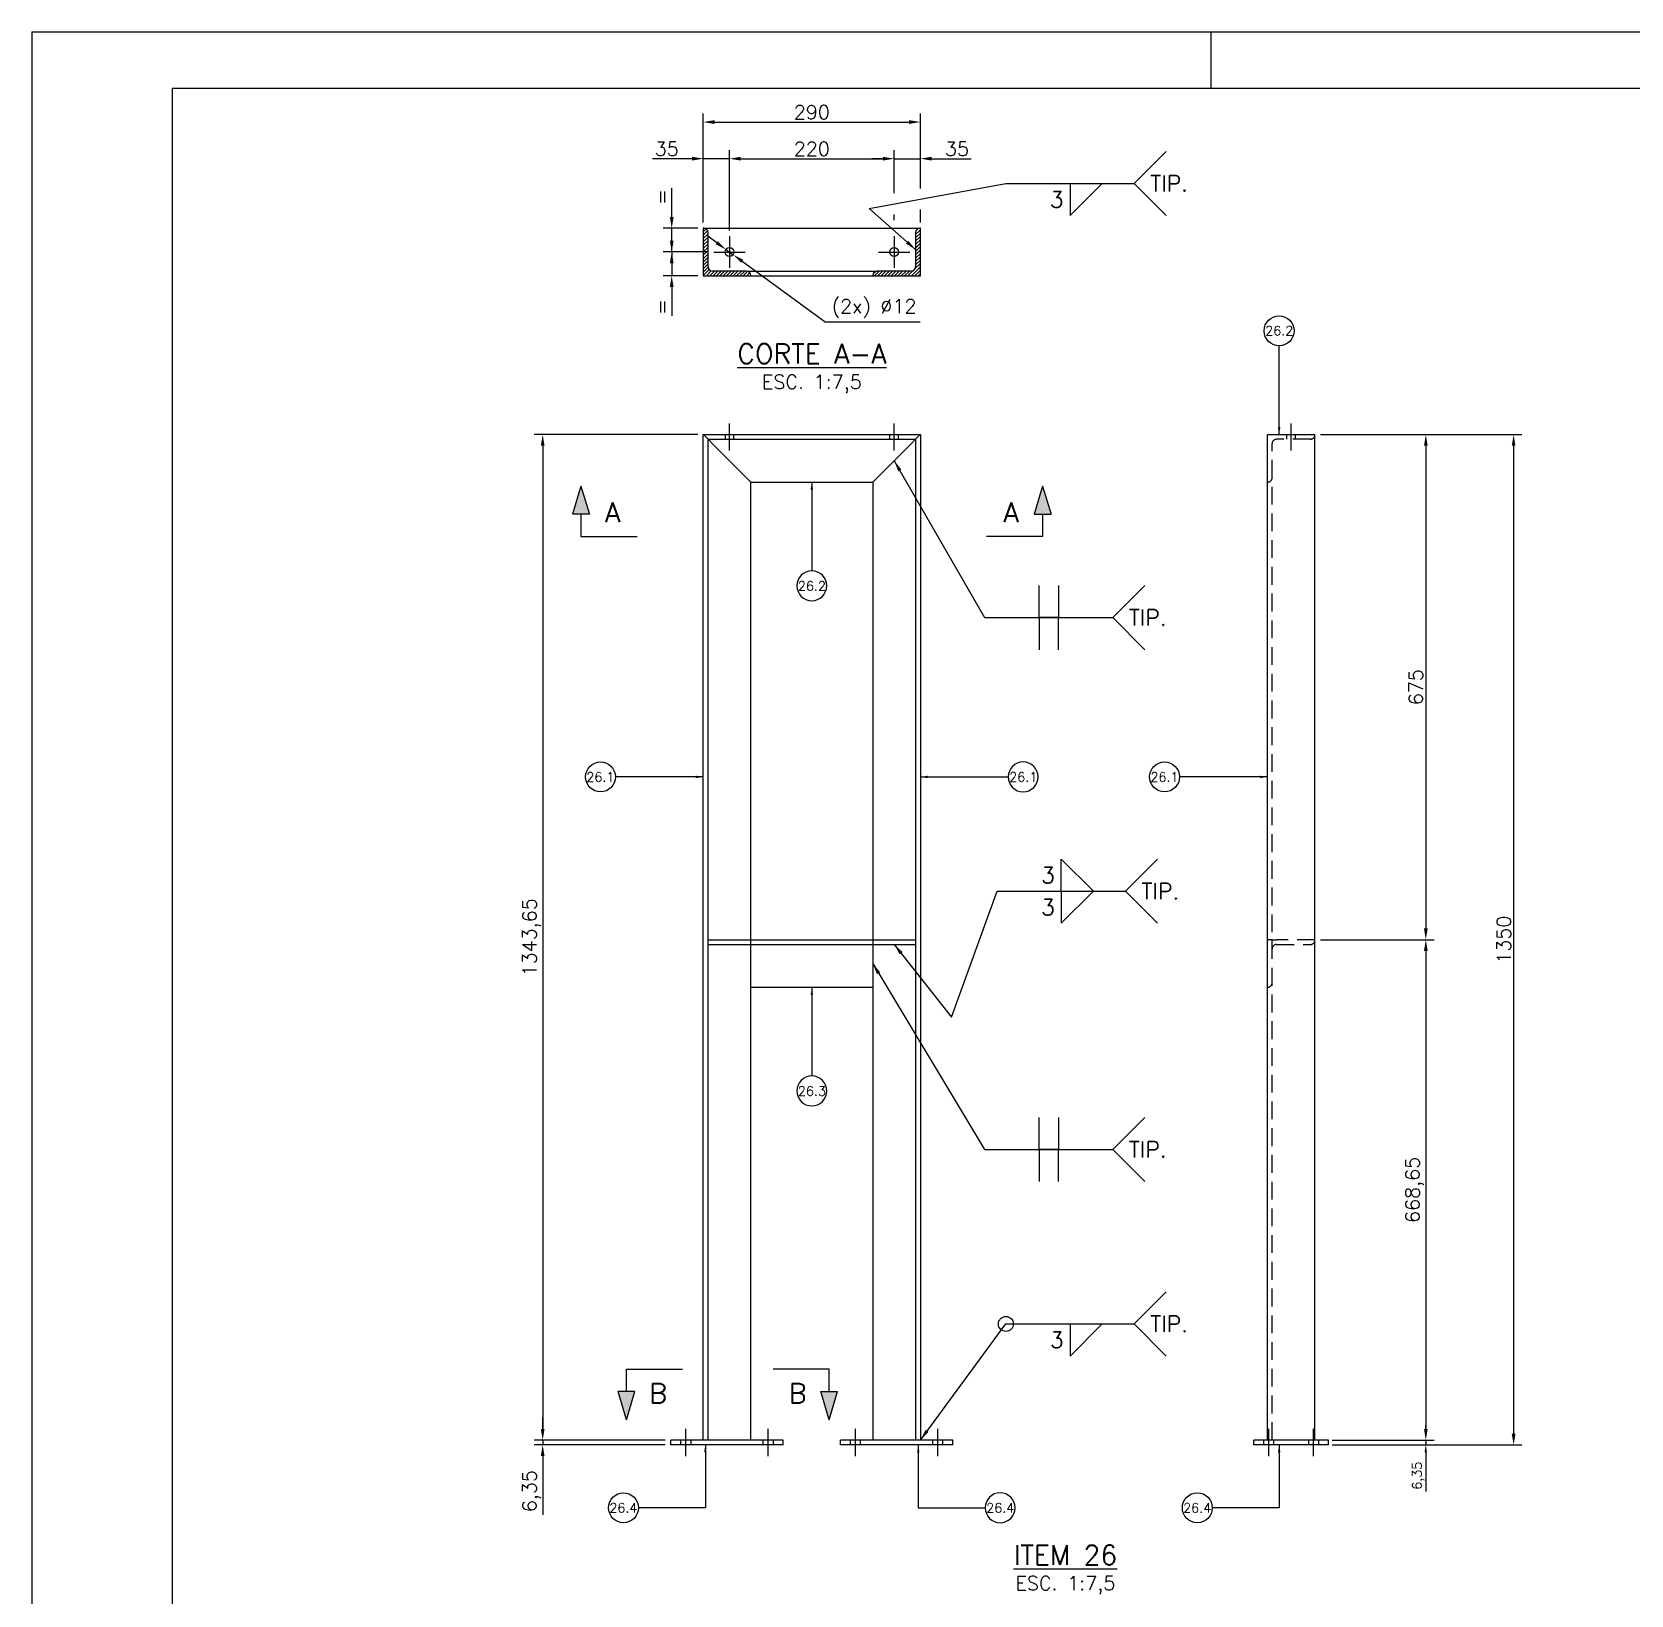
# Model space of a CAD drawing. Header units: metres. Extents: x 0 to 6307, y 0 to 4455.
# Drawn here: x 0 to 2137, y 2366 to 4455 of the extents above; entities that cross this region are included whole.
import ezdxf
from ezdxf.enums import TextEntityAlignment as Align

# ---------------------------------------------------------------- set-up
doc = ezdxf.new("R2010")
doc.units = ezdxf.units.M
doc.header["$LTSCALE"] = 7.5
doc.linetypes.add('CENTER2', pattern=[28.575, 19.05, -3.175, 3.175, -3.175])
doc.linetypes.add('HIDDEN2', pattern=[4.7625, 3.175, -1.5875])
for name, color, linetype in [('FRL2', 2, 'Continuous'), ('FRL6', 6, 'Continuous'), ('FRL7', 7, 'Continuous'), ('FRR120', 5, 'Continuous'), ('FRR140', 5, 'Continuous'), ('FRR175', 1, 'Continuous'), ('FRR80', 3, 'Continuous'), ('GSB', 7, 'Continuous'), ('MR100', 3, 'Continuous'), ('SC1', 7, 'CENTER2'), ('SDM', 7, 'Continuous'), ('SHA', 7, 'Continuous'), ('SL4', 4, 'Continuous'), ('ST1', 7, 'HIDDEN2')]:
    doc.layers.add(name, color=color, linetype=linetype)
doc.styles.add('R100', font='simplex.shx', dxfattribs={"height": 2.5})
doc.styles.add('R120', font='simplex.shx', dxfattribs={"height": 3})
doc.styles.add('R140', font='simplex.shx', dxfattribs={"height": 3.5})
doc.styles.add('R80', font='simplex.shx', dxfattribs={"height": 2})
doc.styles.add('ROMANS', font='ROMANS.SHX')
doc.dimstyles.new('5___1-5', dxfattribs={"dimscale": 5, "dimtxt": 2.5, "dimasz": 2, "dimexe": 1.5, "dimexo": 1, "dimgap": 0.5, "dimtad": 1, "dimzin": 12, "dimtxsty": 'ROMANS', "dimcen": 0, "dimclrd": 256, "dimclre": 256, "dimclrt": 3, "dimaunit": 1, "dimazin": 3, "dimtfac": 1, "dimtmove": 0, "dimatfit": 0, "dimfxl": 1, "dimlwd": -1, "dimlwe": -1, "dimarcsym": 0})
doc.dimstyles.new('7.5___1-7.5', dxfattribs={"dimscale": 7.5, "dimtxt": 2.5, "dimasz": 2, "dimexe": 1.5, "dimexo": 1, "dimgap": 0.5, "dimtad": 1, "dimzin": 12, "dimtxsty": 'ROMANS', "dimcen": 0, "dimclrd": 256, "dimclre": 256, "dimclrt": 3, "dimaunit": 1, "dimazin": 3, "dimtfac": 1, "dimtmove": 0, "dimatfit": 0, "dimfxl": 1, "dimlwd": -1, "dimlwe": -1, "dimarcsym": 0})
doc.dimstyles.new('7.5___1-7.5$3', dxfattribs={"dimscale": 7.5, "dimtxt": 2.5, "dimasz": 2, "dimexe": 1.5, "dimexo": 1, "dimgap": 0.5, "dimtad": 1, "dimtoh": 1, "dimzin": 12, "dimtxsty": 'ROMANS', "dimcen": 0, "dimclrd": 256, "dimclre": 256, "dimclrt": 3, "dimaunit": 1, "dimazin": 3, "dimtfac": 1, "dimtmove": 0, "dimatfit": 0, "dimfxl": 1, "dimlwd": -1, "dimlwe": -1, "dimarcsym": 0})
pattern_1 = [(45, (11113.2313, 2833.1804), (-2.245064, 2.245064), [])]

# ---------------------------------------------------------------- blocks, each defined once
blk = doc.blocks.new('A1')
at = {"layer": 'FRL2'}
blk.add_line((210, 594), (210, 584), dxfattribs=at)
at = {"layer": 'FRL6', "linetype": 'Continuous'}
for q in [(25, 10), (831, 584)]:
    blk.add_line((25, 584), q, dxfattribs=at)
at = {"layer": 'FRL7', "linetype": 'Continuous'}
for q in [(0, 0), (841, 594)]:
    blk.add_line((0, 594), q, dxfattribs=at)
at = {"layer": 'FRR120', "style": 'R120'}
for tag, p in [('FASE_DO_PROJETO', (659, 46.29)), ('ÁREA_E/OU_SUBÁREA', (659, 40.79)), ('TÍTULO_DO_DESENHO', (659, 35.29)), ('SUBTÍTULO_1_DO_DESENHO', (659, 29.79)), ('SUBTÍTULO_2_DO_DESENHO', (659, 24.29))]:
    blk.add_attdef(tag, p, '', height=3, dxfattribs=at)
at = {"layer": 'FRR140', "style": 'R140', "width": 0.91}
for tag, p in [('NÚMERO_DA_CONTRATADA', (687.72, 12.6)), ('NUMERO_VALE', (752.89, 12.6))]:
    blk.add_attdef(tag, p, '', height=3.5, dxfattribs=at)
for tag, p in [('ESCALA', (671, 14.35)), ('REVISÃO', (823.5, 14.68))]:
    blk.add_attdef(tag, text='', height=3.5, dxfattribs=at).set_placement(p, align=Align.MIDDLE)
at = {"layer": 'FRR175', "style": 'R120'}
for tag, p in [('CLASSIFICAÇÃO', (811.83, 67.73)), ('PROJETO', (716.31, 53.59)), ('N_PROJ_SE', (793.5, 53.59)), ('N_CONTRATO', (796.97, 47.3))]:
    blk.add_attdef(tag, text='', height=3, dxfattribs=at).set_placement(p, align=Align.MIDDLE_CENTER)
at = {"layer": 'FRR80', "style": 'R80'}
for tag, p in [('8A_REV', (476, 77.07)), ('EMIS.', (486, 77.07)), ('PROJ.', (585, 77.07)), ('DES.', (597, 77.07)), ('VER.', (609, 77.07)), ('APR.', (621, 77.07)), ('AUT.', (633.01, 77.07)), ('7A_REV', (476, 71.37)), ('EMIS.', (486, 71.37)), ('PROJ.', (585, 71.37)), ('DES.', (597, 71.37)), ('VER.', (609, 71.37)), ('APR.', (621, 71.37)), ('AUT.', (633.01, 71.37)), ('6A_REV', (476, 65.67)), ('EMIS.', (486, 65.67)), ('PROJ.', (585, 65.67)), ('DES.', (597, 65.67)), ('VER.', (609, 65.67)), ('APR.', (621, 65.67)), ('AUT.', (633.01, 65.67)), ('5A_REV', (476, 59.97)), ('EMIS.', (486, 59.97)), ('PROJ.', (585, 59.97)), ('DES.', (597, 59.97)), ('VER.', (609, 59.97)), ('APR.', (621, 59.97)), ('AUT.', (633.01, 59.97)), ('4A_REV', (476, 54.27)), ('EMIS.', (486, 54.27)), ('PROJ.', (585, 54.27)), ('DES.', (597, 54.27)), ('VER.', (609, 54.27)), ('APR.', (621, 54.27)), ('AUT.', (633.01, 54.27)), ('3A_REV', (476, 48.57)), ('EMIS.', (486, 48.57)), ('PROJ.', (585, 48.57)), ('DES.', (597, 48.57)), ('VER.', (609, 48.57)), ('APR.', (621, 48.57)), ('AUT.', (633.01, 48.57)), ('2A_REV', (476, 42.87)), ('EMIS.', (486, 42.87)), ('PROJ.', (585, 42.87)), ('DES.', (597, 42.87)), ('VER.', (609, 42.87)), ('APR.', (621, 42.87)), ('AUT.', (633.01, 42.87)), ('1a_REV', (476, 37.17)), ('EMIS.', (486, 37.17)), ('PROJ.', (585, 37.17)), ('DES.', (597, 37.17)), ('VER.', (609, 37.17)), ('APR.', (621, 37.17)), ('AUT.', (633.01, 37.17))]:
    blk.add_attdef(tag, text='', height=2, dxfattribs=at).set_placement(p, align=Align.MIDDLE)
for p in [(492.61, 76.08), (492.61, 70.38), (492.61, 64.68), (492.61, 58.98), (492.61, 53.28), (492.61, 47.58), (492.61, 41.88), (492.61, 36.18)]:
    blk.add_attdef('DESCRIÇÃO_DA_REVISÃO', p, '', height=2, dxfattribs=at)
at = {"layer": 'FRR80', "style": 'R80', "width": 0.85}
for p in [(648, 77.07), (648, 71.37), (648, 65.67), (648, 59.97), (648, 54.27), (648, 48.57), (648, 42.87), (648, 37.17)]:
    blk.add_attdef('DATA', text='', height=2, dxfattribs=at).set_placement(p, align=Align.MIDDLE)
blk = doc.blocks.new('*D12')
at = {"layer": 'Defpoints', "color": 0, "transparency": 16777216}
for p in [(897, 4285.7), (897, 4192.7), (932, 4182)]:
    blk.add_point(p, dxfattribs=at)
at = {"layer": 'SDM', "transparency": 16777216}
for p, q in [((897, 4200.2), (897, 4296.9)), ((932, 4189.5), (932, 4296.9)), ((882, 4285.7), (829.1, 4285.7)), ((932, 4285.7), (897, 4285.7)), ((947, 4285.7), (962, 4285.7))]:
    blk.add_line(p, q, dxfattribs=at)
for points in [[(882, 4288.2), (882, 4283.2), (897, 4285.7)], [(947, 4288.2), (947, 4283.2), (932, 4285.7)]]:
    blk.add_solid(points, dxfattribs=at)
at = {"layer": 'SDM', "color": 3, "transparency": 16777216, "insert": (848.1, 4298.8), "char_height": 18.75, "attachment_point": 5, "style": 'ROMANS'}
blk.add_mtext('35', dxfattribs=at)
blk = doc.blocks.new('*D13')
at = {"layer": 'Defpoints', "color": 0, "transparency": 16777216}
for p in [(1152, 4285.7), (932, 4182), (1152, 4182)]:
    blk.add_point(p, dxfattribs=at)
at = {"layer": 'SDM', "transparency": 16777216}
for p, q in [((932, 4189.5), (932, 4296.9)), ((1152, 4239.4), (1152, 4296.9)), ((947, 4285.7), (1137, 4285.7)), ((1152, 4203.7), (1152, 4211.3))]:
    blk.add_line(p, q, dxfattribs=at)
for points in [[(947, 4288.2), (947, 4283.2), (932, 4285.7)], [(1137, 4288.2), (1137, 4283.2), (1152, 4285.7)]]:
    blk.add_solid(points, dxfattribs=at)
at = {"layer": 'SDM', "color": 3, "transparency": 16777216, "insert": (1042, 4298.8), "char_height": 18.75, "attachment_point": 5, "style": 'ROMANS'}
blk.add_mtext('220', dxfattribs=at)
blk = doc.blocks.new('*D14')
at = {"layer": 'Defpoints', "color": 0, "transparency": 16777216}
for p in [(1187, 4285.7), (1187, 4192.7), (1152, 4182)]:
    blk.add_point(p, dxfattribs=at)
at = {"layer": 'SDM', "transparency": 16777216}
for p, q in [((1152, 4239.4), (1152, 4296.9)), ((1187, 4245.8), (1187, 4296.9)), ((1137, 4285.7), (1122, 4285.7)), ((1152, 4285.7), (1187, 4285.7)), ((1202, 4285.7), (1254.9, 4285.7)), ((1152, 4203.7), (1152, 4211.3)), ((1187, 4200.2), (1187, 4217.7))]:
    blk.add_line(p, q, dxfattribs=at)
for points in [[(1137, 4288.2), (1137, 4283.2), (1152, 4285.7)], [(1202, 4288.2), (1202, 4283.2), (1187, 4285.7)]]:
    blk.add_solid(points, dxfattribs=at)
at = {"layer": 'SDM', "color": 3, "transparency": 16777216, "insert": (1235.9, 4298.8), "char_height": 18.75, "attachment_point": 5, "style": 'ROMANS'}
blk.add_mtext('35', dxfattribs=at)
blk = doc.blocks.new('*D15')
at = {"layer": 'Defpoints', "color": 0, "transparency": 16777216}
for p in [(1187, 4334.6), (897, 4192.7), (1187, 4192.7)]:
    blk.add_point(p, dxfattribs=at)
at = {"layer": 'SDM', "transparency": 16777216}
for p, q in [((897, 4200.2), (897, 4345.9)), ((1187, 4245.8), (1187, 4345.9)), ((912, 4334.6), (1172, 4334.6)), ((1187, 4200.2), (1187, 4217.7))]:
    blk.add_line(p, q, dxfattribs=at)
for points in [[(912, 4337.1), (912, 4332.1), (897, 4334.6)], [(1172, 4337.1), (1172, 4332.1), (1187, 4334.6)]]:
    blk.add_solid(points, dxfattribs=at)
at = {"layer": 'SDM', "color": 3, "transparency": 16777216, "insert": (1042, 4347.8), "char_height": 18.75, "attachment_point": 5, "style": 'ROMANS'}
blk.add_mtext('290', dxfattribs=at)
blk = doc.blocks.new('*D16')
at = {"layer": 'Defpoints', "color": 0, "transparency": 16777216}
for p in [(854.8, 4192.7), (897, 4192.7), (911, 4161)]:
    blk.add_point(p, dxfattribs=at)
at = {"layer": 'SDM', "transparency": 16777216}
for p, q in [((854.8, 4207.7), (854.8, 4246.3)), ((889.5, 4192.7), (843.5, 4192.7)), ((854.8, 4161), (854.8, 4192.7)), ((903.5, 4161), (843.5, 4161)), ((854.8, 4146), (854.8, 4131))]:
    blk.add_line(p, q, dxfattribs=at)
for points in [[(852.3, 4207.7), (857.3, 4207.7), (854.8, 4192.7)], [(852.3, 4146), (857.3, 4146), (854.8, 4161)]]:
    blk.add_solid(points, dxfattribs=at)
at = {"layer": 'SDM', "color": 3, "transparency": 16777216, "insert": (841.6, 4234.5), "char_height": 18.8, "attachment_point": 5, "rotation": 90, "style": 'ROMANS'}
blk.add_mtext('=', dxfattribs=at)
blk = doc.blocks.new('*D17')
at = {"layer": 'Defpoints', "color": 0, "transparency": 16777216}
for p in [(911, 4161), (854.8, 4129.2), (897, 4129.2)]:
    blk.add_point(p, dxfattribs=at)
at = {"layer": 'SDM', "transparency": 16777216}
for p, q in [((854.8, 4176), (854.8, 4191)), ((903.5, 4161), (843.5, 4161)), ((854.8, 4161), (854.8, 4129.2)), ((889.5, 4129.2), (843.5, 4129.2)), ((854.8, 4114.2), (854.8, 4075.6))]:
    blk.add_line(p, q, dxfattribs=at)
for points in [[(852.3, 4176), (857.3, 4176), (854.8, 4161)], [(852.3, 4114.2), (857.3, 4114.2), (854.8, 4129.2)]]:
    blk.add_solid(points, dxfattribs=at)
at = {"layer": 'SDM', "color": 3, "transparency": 16777216, "insert": (841.6, 4087.4), "char_height": 18.8, "attachment_point": 5, "rotation": 90, "style": 'ROMANS'}
blk.add_mtext('=', dxfattribs=at)
blk = doc.blocks.new('*D18')
at = {"layer": 'Defpoints', "color": 0, "transparency": 16777216}
for p in [(927.1, 4164.5), (936.8, 4157.4)]:
    blk.add_point(p, dxfattribs=at)
at = {"layer": 'SDM', "transparency": 16777216}
for p, q in [((915, 4173.4), (902.9, 4182.2)), ((927.1, 4164.5), (936.8, 4157.4)), ((949, 4148.6), (1059.9, 4067.6)), ((1059.9, 4067.6), (1186.8, 4067.6))]:
    blk.add_line(p, q, dxfattribs=at)
for points in [[(916.5, 4175.4), (913.6, 4171.3), (927.1, 4164.5)], [(950.4, 4150.6), (947.5, 4146.6), (936.8, 4157.4)]]:
    blk.add_solid(points, dxfattribs=at)
at = {"layer": 'SDM', "color": 3, "transparency": 16777216, "insert": (1125.2, 4085.6), "char_height": 18.75, "attachment_point": 5, "style": 'ROMANS'}
blk.add_mtext('(2x) ∅12', dxfattribs=at)
blk = doc.blocks.new('*D19')
at = {"layer": 'Defpoints', "color": 0, "transparency": 16777216}
for p in [(1714.2, 3917), (1714.2, 3242), (1862.4, 3242)]:
    blk.add_point(p, dxfattribs=at)
at = {"layer": 'SDM', "transparency": 16777216}
for p, q in [((1721.7, 3917), (1873.6, 3917)), ((1862.4, 3902), (1862.4, 3257)), ((1721.7, 3242), (1873.6, 3242))]:
    blk.add_line(p, q, dxfattribs=at)
for points in [[(1859.9, 3902), (1864.9, 3902), (1862.4, 3917)], [(1859.9, 3257), (1864.9, 3257), (1862.4, 3242)]]:
    blk.add_solid(points, dxfattribs=at)
at = {"layer": 'SDM', "color": 3, "transparency": 16777216, "insert": (1849.2, 3579.5), "char_height": 18.75, "attachment_point": 5, "rotation": 90, "style": 'ROMANS'}
blk.add_mtext('675', dxfattribs=at)
blk = doc.blocks.new('*D20')
at = {"layer": 'Defpoints', "color": 0, "transparency": 16777216}
for p in [(1714.2, 3242), (1732.4, 2573.4), (1862.4, 2573.4)]:
    blk.add_point(p, dxfattribs=at)
at = {"layer": 'SDM', "transparency": 16777216}
for p, q in [((1721.7, 3242), (1873.6, 3242)), ((1862.4, 3227), (1862.4, 2588.4)), ((1739.9, 2573.4), (1873.6, 2573.4))]:
    blk.add_line(p, q, dxfattribs=at)
for points in [[(1859.9, 3227), (1864.9, 3227), (1862.4, 3242)], [(1859.9, 2588.4), (1864.9, 2588.4), (1862.4, 2573.4)]]:
    blk.add_solid(points, dxfattribs=at)
at = {"layer": 'SDM', "color": 3, "transparency": 16777216, "insert": (1847.5, 2907.7), "char_height": 18.75, "attachment_point": 5, "rotation": 90, "style": 'ROMANS'}
blk.add_mtext('668,65', dxfattribs=at)
blk = doc.blocks.new('*D21')
at = {"layer": 'Defpoints', "color": 0, "transparency": 16777216}
for p in [(1732.4, 2573.4), (1732.4, 2567), (1862.4, 2567)]:
    blk.add_point(p, dxfattribs=at)
at = {"layer": 'SDM', "transparency": 16777216}
for p, q in [((1862.4, 2583.4), (1862.4, 2593.4)), ((1737.4, 2573.4), (1869.9, 2573.4)), ((1737.4, 2567), (1869.9, 2567)), ((1862.4, 2573.4), (1862.4, 2567)), ((1862.4, 2557), (1862.4, 2504.5))]:
    blk.add_line(p, q, dxfattribs=at)
for points in [[(1860.7, 2583.4), (1864, 2583.4), (1862.4, 2573.4)], [(1860.7, 2557), (1864, 2557), (1862.4, 2567)]]:
    blk.add_solid(points, dxfattribs=at)
at = {"layer": 'SDM', "color": 3, "transparency": 16777216, "insert": (1852.4, 2525.8), "char_height": 12.5, "attachment_point": 5, "rotation": 90, "style": 'ROMANS'}
blk.add_mtext('6,35', dxfattribs=at)
blk = doc.blocks.new('*D22')
at = {"layer": 'Defpoints', "color": 0, "transparency": 16777216}
for p in [(1714.2, 3917), (1732.4, 2567), (1979.7, 2567)]:
    blk.add_point(p, dxfattribs=at)
at = {"layer": 'SDM', "transparency": 16777216}
for p, q in [((1721.7, 3917), (1990.9, 3917)), ((1979.7, 3902), (1979.7, 2582)), ((1739.9, 2567), (1990.9, 2567))]:
    blk.add_line(p, q, dxfattribs=at)
for points in [[(1977.2, 3902), (1982.2, 3902), (1979.7, 3917)], [(1977.2, 2582), (1982.2, 2582), (1979.7, 2567)]]:
    blk.add_solid(points, dxfattribs=at)
at = {"layer": 'SDM', "color": 3, "transparency": 16777216, "insert": (1966.5, 3242), "char_height": 18.75, "attachment_point": 5, "rotation": 90, "style": 'ROMANS'}
blk.add_mtext('1350', dxfattribs=at)
blk = doc.blocks.new('*D35')
at = {"layer": 'Defpoints', "color": 0, "transparency": 16777216}
for p in [(897, 3917), (682.4, 2573.4), (853.7, 2573.4)]:
    blk.add_point(p, dxfattribs=at)
at = {"layer": 'SDM', "transparency": 16777216}
for p, q in [((889.5, 3917), (671.2, 3917)), ((682.4, 3902), (682.4, 2588.4)), ((846.2, 2573.4), (671.2, 2573.4))]:
    blk.add_line(p, q, dxfattribs=at)
for points in [[(679.9, 3902), (684.9, 3902), (682.4, 3917)], [(679.9, 2588.4), (684.9, 2588.4), (682.4, 2573.4)]]:
    blk.add_solid(points, dxfattribs=at)
at = {"layer": 'SDM', "color": 3, "transparency": 16777216, "insert": (667.5, 3245.2), "char_height": 18.75, "attachment_point": 5, "rotation": 90, "style": 'ROMANS'}
blk.add_mtext('1343,65', dxfattribs=at)
blk = doc.blocks.new('*D36')
at = {"layer": 'Defpoints', "color": 0, "transparency": 16777216}
for p in [(682.4, 2567), (853.7, 2573.4), (853.7, 2567)]:
    blk.add_point(p, dxfattribs=at)
at = {"layer": 'SDM', "transparency": 16777216}
for p, q in [((682.4, 2588.4), (682.4, 2603.4)), ((846.2, 2573.4), (671.2, 2573.4)), ((846.2, 2567), (671.2, 2567)), ((682.4, 2573.4), (682.4, 2567)), ((682.4, 2552), (682.4, 2473.3))]:
    blk.add_line(p, q, dxfattribs=at)
for points in [[(679.9, 2588.4), (684.9, 2588.4), (682.4, 2573.4)], [(679.9, 2552), (684.9, 2552), (682.4, 2567)]]:
    blk.add_solid(points, dxfattribs=at)
at = {"layer": 'SDM', "color": 3, "transparency": 16777216, "insert": (667.5, 2505.2), "char_height": 18.75, "attachment_point": 5, "rotation": 90, "style": 'ROMANS'}
blk.add_mtext('6,35', dxfattribs=at)
blk = doc.blocks.new('ITEM')
at = {"layer": 'GSB'}
blk.add_circle((0, 0), 4, dxfattribs=at)
blk = doc.blocks.new('SIMB_CORTE_2')
at = {"layer": 'GSB'}
blk.add_hatch(color=2, dxfattribs=at).paths.add_polyline_path([(1.5, -4), (-1.5, -4), (0, -9)])
at = {"layer": 'GSB', "color": 1}
for p, q in [((0, -4), (0, 0)), ((0, 0), (10, 0)), ((0, -9), (-1.5, -4)), ((1.5, -4), (-1.5, -4)), ((0, -9), (1.5, -4))]:
    blk.add_line(p, q, dxfattribs=at)
at = {"layer": 'GSB', "color": 3, "style": 'R100'}
blk.add_attdef('XXXX', (-0.6, 1.57), '', height=2.5, dxfattribs=at)
at = {"layer": 'GSB', "color": 4, "style": 'R140'}
blk.add_attdef('A', text='', height=3.5, dxfattribs=at).set_placement((5.64, -4.29), align=Align.MIDDLE)
blk = doc.blocks.new('SD. DE PENETRAÇÃO - ambos os lados')
blk.add_line((-10, 0), (10, 0))
for points in [[(1.5, 5), (1.5, 0), (-1.5, 0), (-1.5, 5)], [(1.5, -5), (1.5, 0), (-1.5, 0), (-1.5, -5)]]:
    blk.add_lwpolyline(points)
blk = doc.blocks.new('TYPICAL (RIGHT)')
blk.add_lwpolyline([(5, -5), (0, 0), (0, 0), (5, 5)])
at = {"layer": 'MR100', "style": 'R100'}
blk.add_attdef('TIP.', text='', height=2.5, dxfattribs=at).set_placement((2.5, 0), align=Align.MIDDLE_LEFT)
blk = doc.blocks.new('SD. FILETE SIMPLES (CONTORNO)  (esq.)')
blk.add_line((0, 0), (20, 0))
blk.add_lwpolyline([(10, 0), (10, -5), (15, 0)])
at = {"layer": 'MR100', "style": 'R100'}
blk.add_attdef('FILETE_DE_SOLDA', text='', height=2.5, dxfattribs=at).set_placement((9, -2.5), align=Align.MIDDLE_RIGHT)
blk = doc.blocks.new('A$C13f76a61')
blk.add_line((211.6, 42.9), (383.1, 42.9))
for points in [[(297.3, 42.9), (297.3, 85.7), (340.2, 42.9)], [(297.3, 42.9), (297.3, 0), (340.2, 42.9)]]:
    blk.add_lwpolyline(points)
at = {"layer": 'MR100', "style": 'R100'}
for p in [(288.8, 64.3), (288.8, 21.4)]:
    blk.add_attdef('FILETE_DE_SOLDA', text='', height=21.4, dxfattribs=at).set_placement(p, align=Align.MIDDLE_RIGHT)
blk = doc.blocks.new('A$C71eb665c')
blk.add_line((211.6, 42.9), (383.1, 42.9))
blk.add_lwpolyline([(297.3, 42.9), (297.3, 0), (340.2, 42.9)])
at = {"layer": 'SDM'}
blk.add_circle((211.6, 42.9), 10, dxfattribs=at)
at = {"layer": 'MR100', "style": 'R100'}
blk.add_attdef('FILETE_DE_SOLDA', text='', height=21.4, dxfattribs=at).set_placement((288.8, 21.4), align=Align.MIDDLE_RIGHT)
blk = doc.blocks.new('CORTE')
at = {"layer": 'GSB', "color": 4, "style": 'R140'}
blk.add_attdef('%%UCORTE', text='', height=3.5, dxfattribs=at).set_placement((-0.25, 2.38), align=Align.MIDDLE_CENTER)
at = {"layer": 'GSB', "color": 3, "style": 'R100'}
blk.add_attdef('ESC.', text='', height=2.5, dxfattribs=at).set_placement((-0.25, -2.62), align=Align.MIDDLE_CENTER)

msp = doc.modelspace()

# ---------------------------------------------------------------- hatches: boundary and pattern name
at = {"layer": 'SHA'}
h = msp.add_hatch(dxfattribs=at)
h.set_pattern_fill('ANSI31', color=256, style=0)
h.set_pattern_definition(pattern_1)
edge = h.paths.add_edge_path(flags=0)
edge.add_line((897.493, 4192.718), (896.993, 4192.718))
edge.add_line((896.993, 4192.718), (896.993, 4129.218))
edge.add_line((896.993, 4129.218), (960.493, 4129.218))
edge.add_line((960.493, 4129.218), (960.493, 4129.718))
edge.add_arc((954.643, 4129.718), 5.85, 0, 90)
edge.add_line((954.643, 4135.568), (909.193, 4135.568))
edge.add_arc((909.193, 4141.418), 5.85, 180, 270, ccw=False)
edge.add_line((903.343, 4141.418), (903.343, 4186.868))
edge.add_arc((897.493, 4186.868), 5.85, 360, 450)
h = msp.add_hatch(dxfattribs=at)
h.set_pattern_fill('ANSI31', color=256, style=0)
h.set_pattern_definition(pattern_1)
edge = h.paths.add_edge_path(flags=0)
edge.add_line((1123.493, 4129.218), (1186.993, 4129.218))
edge.add_line((1186.993, 4129.218), (1186.993, 4192.718))
edge.add_line((1186.993, 4192.718), (1186.493, 4192.718))
edge.add_arc((1186.493, 4186.868), 5.85, 90, 180)
edge.add_line((1180.643, 4186.868), (1180.643, 4141.418))
edge.add_arc((1174.793, 4141.418), 5.85, 270, 360, ccw=False)
edge.add_line((1174.793, 4135.568), (1129.343, 4135.568))
edge.add_arc((1129.343, 4129.718), 5.85, 90, 180)
edge.add_line((1123.493, 4129.718), (1123.493, 4129.218))

# ---------------------------------------------------------------- linework, layer by layer
at = {"layer": 'SC1'}
for p, q in [((931.993, 4181.968), (931.993, 4139.968)), ((1151.993, 4181.968), (1151.993, 4139.968)), ((910.993, 4160.968), (952.993, 4160.968)), ((1130.993, 4160.968), (1172.993, 4160.968)), ((931.993, 3895.688), (931.993, 3932.038)), ((1151.993, 3895.688), (1151.993, 3932.038)), ((1682.433, 3895.688), (1682.433, 3932.038)), ((873.743, 2552.038), (873.743, 2588.388)), ((983.743, 2552.038), (983.743, 2588.388)), ((1100.243, 2552.038), (1100.243, 2588.388)), ((1210.243, 2552.038), (1210.243, 2588.388)), ((1652.433, 2552.038), (1652.433, 2588.388)), ((1712.433, 2552.038), (1712.433, 2588.388))]:
    msp.add_line(p, q, dxfattribs=at)
at = {"layer": 'SL4'}
for p, q in [((897.493, 4192.718), (896.993, 4192.718)), ((896.993, 4192.718), (896.993, 4129.218)), ((897.493, 4192.718), (1186.493, 4192.718)), ((1186.993, 4192.718), (1186.493, 4192.718)), ((1186.993, 4129.218), (1186.993, 4192.718)), ((903.343, 4141.418), (903.343, 4186.868)), ((1180.643, 4186.868), (1180.643, 4141.418)), ((896.993, 4129.218), (960.493, 4129.218)), ((954.643, 4135.568), (909.193, 4135.568)), ((954.643, 4135.568), (1129.343, 4135.568)), ((960.493, 4129.218), (960.493, 4129.718)), ((960.493, 4129.218), (1123.493, 4129.218)), ((1123.493, 4129.718), (1123.493, 4129.218)), ((1123.493, 4129.218), (1186.993, 4129.218)), ((1174.793, 4135.568), (1129.343, 4135.568)), ((896.993, 3917.038), (897.493, 3916.538)), ((896.993, 2573.388), (896.993, 3917.038)), ((896.993, 3917.038), (1186.993, 3917.038)), ((897.493, 3916.538), (903.343, 3910.688)), ((903.343, 3910.688), (897.493, 3916.538)), ((903.343, 3242.038), (903.343, 3910.688)), ((903.343, 3910.688), (909.193, 3904.838)), ((903.343, 3910.688), (1180.643, 3910.688)), ((909.193, 3904.838), (903.343, 3910.688)), ((1174.793, 3904.838), (1180.643, 3910.688)), ((1180.643, 3910.688), (1174.793, 3904.838)), ((1180.643, 3910.688), (1186.493, 3916.538)), ((1186.493, 3916.538), (1180.643, 3910.688)), ((1180.643, 3910.688), (1180.643, 3242.038)), ((1186.493, 3916.538), (1186.993, 3917.038)), ((1186.993, 3917.038), (1186.993, 2573.388)), ((1650.683, 2573.388), (1650.683, 3917.038)), ((1650.683, 3917.038), (1714.183, 3917.038)), ((1714.183, 2573.388), (1714.183, 3917.038)), ((909.193, 3904.838), (954.643, 3859.388)), ((1129.343, 3859.388), (1174.793, 3904.838)), ((954.643, 3859.388), (960.493, 3853.538)), ((960.493, 3853.538), (954.643, 3859.388)), ((960.493, 3242.038), (960.493, 3853.538)), ((960.493, 3853.538), (1123.493, 3853.538)), ((1123.493, 3853.538), (1129.343, 3859.388)), ((1129.343, 3859.388), (1123.493, 3853.538)), ((1123.493, 3853.538), (1123.493, 3242.038)), ((903.343, 3242.038), (1180.643, 3242.038)), ((903.343, 3241.538), (903.343, 3242.038)), ((903.343, 3235.688), (903.343, 3241.538)), ((903.343, 3235.688), (1180.643, 3235.688)), ((903.343, 2573.388), (903.343, 3235.688)), ((960.493, 3184.388), (960.493, 3235.688)), ((1123.493, 3235.688), (1123.493, 3184.388)), ((1180.643, 3242.038), (1180.643, 3241.538)), ((1180.643, 3241.538), (1180.643, 3235.688)), ((1180.643, 3235.688), (1180.643, 2573.388)), ((960.493, 3178.538), (960.493, 3184.388)), ((1123.493, 3184.388), (1123.493, 3178.538)), ((960.493, 3178.538), (1123.493, 3178.538)), ((960.493, 2573.388), (960.493, 3178.538)), ((1123.493, 3178.538), (1123.493, 2573.388)), ((853.743, 2567.038), (853.743, 2573.388)), ((1003.743, 2573.388), (853.743, 2573.388)), ((1003.743, 2567.038), (853.743, 2567.038)), ((1003.743, 2567.038), (1003.743, 2573.388)), ((1230.243, 2573.388), (1080.243, 2573.388)), ((1080.243, 2567.038), (1080.243, 2573.388)), ((1230.243, 2567.038), (1080.243, 2567.038)), ((1230.243, 2567.038), (1230.243, 2573.388)), ((1632.433, 2567.038), (1632.433, 2573.388)), ((1732.433, 2573.388), (1632.433, 2573.388)), ((1732.433, 2567.038), (1632.433, 2567.038)), ((1732.433, 2567.038), (1732.433, 2573.388))]:
    msp.add_line(p, q, dxfattribs=at)
for centre in [(931.993, 4160.968), (1151.993, 4160.968)]:
    msp.add_circle(centre, 6, dxfattribs=at)
for centre, start, end in [((897.493, 4186.868), 0, 90), ((1186.493, 4186.868), 90, 180), ((909.193, 4141.418), 180, 270), ((954.643, 4129.718), 0, 90), ((1129.343, 4129.718), 90, 180), ((1174.793, 4141.418), 270, 0)]:
    msp.add_arc(centre, 5.85, start, end, dxfattribs=at)
at = {"layer": 'ST1'}
for p, q in [((925.993, 3917.038), (925.993, 3910.688)), ((937.993, 3910.688), (937.993, 3917.038)), ((1145.993, 3917.038), (1145.993, 3910.688)), ((1157.993, 3910.688), (1157.993, 3917.038)), ((1708.333, 3910.688), (1662.883, 3910.688)), ((1676.433, 3917.038), (1676.433, 3910.688)), ((1688.433, 3910.688), (1688.433, 3917.038)), ((1657.033, 2573.388), (1657.033, 3904.838)), ((1651.183, 3853.538), (1650.683, 3853.538)), ((960.493, 3235.688), (960.493, 3242.038)), ((1123.493, 3242.038), (1123.493, 3235.688)), ((1657.033, 3242.038), (1650.683, 3242.038)), ((1657.033, 3229.838), (1657.033, 3242.038)), ((1657.033, 3242.038), (1662.883, 3242.038)), ((1714.183, 3242.038), (1662.883, 3242.038)), ((1662.883, 3235.688), (1708.333, 3235.688)), ((1650.683, 3178.538), (1651.183, 3178.538)), ((866.743, 2573.388), (866.743, 2567.038)), ((880.743, 2567.038), (880.743, 2573.388)), ((976.743, 2573.388), (976.743, 2567.038)), ((990.743, 2567.038), (990.743, 2573.388)), ((1093.243, 2573.388), (1093.243, 2567.038)), ((1107.243, 2567.038), (1107.243, 2573.388)), ((1203.243, 2573.388), (1203.243, 2567.038)), ((1217.243, 2567.038), (1217.243, 2573.388)), ((1645.433, 2573.388), (1645.433, 2567.038)), ((1659.433, 2567.038), (1659.433, 2573.388)), ((1705.433, 2573.388), (1705.433, 2567.038)), ((1719.433, 2567.038), (1719.433, 2573.388))]:
    msp.add_line(p, q, dxfattribs=at)
for centre, start, end in [((1662.883, 3904.838), 90, 180), ((1708.333, 3916.538), 270, 0), ((1651.183, 3859.388), 270, 0), ((1662.883, 3229.838), 90, 180), ((1708.333, 3241.538), 270, 0), ((1651.183, 3184.388), 270, 0)]:
    msp.add_arc(centre, 5.85, start, end, dxfattribs=at)

# ---------------------------------------------------------------- block references
at = {"xscale": 7.499999999999915, "yscale": 7.499999999999915, "zscale": 7.499999999999915}
msp.add_blockref('A1', (0, 0), dxfattribs=at)
at = {"layer": 'GSB'}
for name, p, xscale, yscale, zscale, values in [('TYPICAL (RIGHT)', (1472.771, 4252.556), 8.571428571428667, 8.571428571428667, 8.571428571428667, {'TIP.': 'TIP.'}), ('SD. FILETE SIMPLES (CONTORNO)  (esq.)', (1301.342, 4252.556), 8.571428571428667, 8.571428571428667, 8.571428571428667, {'FILETE_DE_SOLDA': '3'}), ('CORTE', (1043.892, 4007.164), 7.499999999999915, 7.499999999999915, 7.499999999999915, {'%%UCORTE': '%%uCORTE A-A', 'ESC.': 'ESC. 1:7,5'}), ('TYPICAL (RIGHT)', (1444.255, 3672.385), 8.571428571428571, 8.571428571428571, 8.571428571428571, {'TIP.': 'TIP.'}), ('TYPICAL (RIGHT)', (1461.07, 3306.83), 8.571428571428667, 8.571428571428667, 8.571428571428667, {'TIP.': 'TIP.'}), ('TYPICAL (RIGHT)', (1444.255, 2961.691), 8.571428571428571, 8.571428571428571, 8.571428571428571, {'TIP.': 'TIP.'}), ('TYPICAL (RIGHT)', (1472.771, 2728.599), 8.571428571428667, 8.571428571428667, 8.571428571428667, {'TIP.': 'TIP.'}), ('SIMB_CORTE_2', (794.27, 2668.131), 7.499999999999915, 7.499999999999915, 7.499999999999915, {'A': 'B'}), ('CORTE', (1382.726, 2401.86), 7.499999999999915, 7.499999999999915, 7.499999999999915, {'%%UCORTE': '%%uITEM 26', 'ESC.': 'ESC. 1:7,5'})]:
    msp.add_blockref(name, p, dxfattribs=dict(at, xscale=xscale, yscale=yscale, zscale=zscale)).add_auto_attribs(values)
ref = msp.add_blockref('ITEM', (1666.385, 4055.666), dxfattribs=dict(at, xscale=4.999999999999943, yscale=4.999999999999943, zscale=4.999999999999943, rotation=180))
ref.add_attrib('1', '26.2', dxfattribs={"color": 3, "height": 12.5, "style": 'R100'}).set_placement((1666.555, 4055.773), align=Align.MIDDLE_CENTER)
ref = msp.add_blockref('SIMB_CORTE_2', (733.563, 3780.76), dxfattribs=dict(at, xscale=-7.499999999999915, yscale=7.499999999999915, zscale=7.499999999999915, rotation=180))
ref.add_attrib('A', 'A', dxfattribs={"color": 4, "height": 26.25, "style": 'R140'}).set_placement((775.839, 3812.96), align=Align.MIDDLE)
ref = msp.add_blockref('SIMB_CORTE_2', (1350.423, 3780.76), dxfattribs=dict(at, xscale=7.499999999999915, yscale=7.499999999999915, zscale=7.499999999999915, rotation=180))
ref.add_attrib('A', 'A', dxfattribs={"color": 4, "height": 26.25, "style": 'R140'}).set_placement((1308.147, 3812.96), align=Align.MIDDLE)
ref = msp.add_blockref('ITEM', (1041.993, 3714.91), dxfattribs=dict(at, xscale=-4.999999999999943, yscale=4.999999999999943, zscale=4.999999999999943))
ref.add_attrib('1', '26.2', dxfattribs={"color": 3, "height": 12.5, "style": 'R100'}).set_placement((1042.162, 3714.803), align=Align.MIDDLE_CENTER)
at = {"layer": 'GSB', "xscale": 8.571428571428571, "yscale": 8.571428571428571, "zscale": 8.571428571428571}
for p in [(1358.54, 3672.385), (1358.54, 2961.691)]:
    msp.add_blockref('SD. DE PENETRAÇÃO - ambos os lados', p, dxfattribs=at)
at = {"layer": 'GSB'}
ref = msp.add_blockref('ITEM', (759.646, 3459.557), dxfattribs=dict(at, xscale=4.999999999999943, yscale=4.999999999999943, zscale=4.999999999999943))
ref.add_attrib('1', '26.1', dxfattribs={"color": 3, "height": 12.5, "style": 'R100'}).set_placement((759.476, 3459.45), align=Align.MIDDLE_CENTER)
ref = msp.add_blockref('ITEM', (1324.34, 3459.557), dxfattribs=dict(at, xscale=-4.999999999999943, yscale=4.999999999999943, zscale=4.999999999999943))
ref.add_attrib('1', '26.1', dxfattribs={"color": 3, "height": 12.5, "style": 'R100'}).set_placement((1324.51, 3459.45), align=Align.MIDDLE_CENTER)
ref = msp.add_blockref('ITEM', (1513.336, 3459.557), dxfattribs=dict(at, xscale=4.999999999999943, yscale=4.999999999999943, zscale=4.999999999999943))
ref.add_attrib('1', '26.1', dxfattribs={"color": 3, "height": 12.5, "style": 'R100'}).set_placement((1513.166, 3459.45), align=Align.MIDDLE_CENTER)
ref = msp.add_blockref('A$C13f76a61', (1078.009, 3263.972), dxfattribs=at)
ref.add_attrib('FILETE_DE_SOLDA', '3', dxfattribs={"layer": 'MR100', "height": 21.429, "style": 'R100'}).set_placement((1366.784, 3328.258), align=Align.MIDDLE_RIGHT)
ref.add_attrib('FILETE_DE_SOLDA', '3', dxfattribs={"layer": 'MR100', "height": 21.429, "style": 'R100'}).set_placement((1366.784, 3285.401), align=Align.MIDDLE_RIGHT)
ref = msp.add_blockref('ITEM', (1041.993, 3039.91), dxfattribs=dict(at, xscale=-4.999999999999943, yscale=4.999999999999943, zscale=4.999999999999943))
ref.add_attrib('1', '26.3', dxfattribs={"color": 3, "height": 12.5, "style": 'R100'}).set_placement((1042.162, 3039.803), align=Align.MIDDLE_CENTER)
ref = msp.add_blockref('SIMB_CORTE_2', (1065.183, 2668.131), dxfattribs=dict(at, xscale=-7.499999999999915, yscale=7.499999999999915, zscale=7.499999999999915))
ref.add_attrib('A', 'B', dxfattribs={"color": 4, "height": 26.25, "style": 'R140'}).set_placement((1022.907, 2635.93), align=Align.MIDDLE)
ref = msp.add_blockref('ITEM', (790.359, 2482.953), dxfattribs=dict(at, xscale=4.999999999999943, yscale=4.999999999999943, zscale=4.999999999999943))
ref.add_attrib('1', '26.4', dxfattribs={"color": 3, "height": 12.5, "style": 'R100'}).set_placement((790.19, 2482.846), align=Align.MIDDLE_CENTER)
ref = msp.add_blockref('ITEM', (1293.626, 2482.953), dxfattribs=dict(at, xscale=-4.999999999999943, yscale=4.999999999999943, zscale=4.999999999999943))
ref.add_attrib('1', '26.4', dxfattribs={"color": 3, "height": 12.5, "style": 'R100'}).set_placement((1293.796, 2482.846), align=Align.MIDDLE_CENTER)
ref = msp.add_blockref('ITEM', (1557.084, 2482.953), dxfattribs=dict(at, xscale=4.999999999999943, yscale=4.999999999999943, zscale=4.999999999999943))
ref.add_attrib('1', '26.4', dxfattribs={"color": 3, "height": 12.5, "style": 'R100'}).set_placement((1556.914, 2482.846), align=Align.MIDDLE_CENTER)
at = {"layer": 'SDM'}
msp.add_blockref('A$C71eb665c', (1089.71, 2685.742), dxfattribs=at).add_auto_attribs({'FILETE_DE_SOLDA': '3'})

# ---------------------------------------------------------------- dimensions: what is measured, and where the dimension line sits
for base, p1, p2, picture, middle in [((1186.993, 4334.627), (896.993, 4192.718), (1186.993, 4192.718), '*D15', (1041.993, 4334.627)), ((1151.993, 4285.698), (931.993, 4181.968), (1151.993, 4181.968), '*D13', (1041.993, 4285.698))]:
    dim = msp.add_linear_dim(base=base, p1=p1, p2=p2, dimstyle='7.5___1-7.5', dxfattribs=at)
    dim.commit()
    dim.dimension.update_dxf_attribs({"geometry": picture, "text_midpoint": middle, "dimtype": 160})
for base, p1, p2, picture, middle in [((896.993, 4285.698), (931.993, 4181.968), (896.993, 4192.718), '*D12', (848.064, 4298.823)), ((1186.993, 4285.698), (1151.993, 4181.968), (1186.993, 4192.718), '*D14', (1235.921, 4298.823))]:
    dim = msp.add_linear_dim(base=base, p1=p1, p2=p2, dimstyle='7.5___1-7.5', dxfattribs=at)
    dim.commit()
    dim.dimension.update_dxf_attribs({"geometry": picture, "text_midpoint": middle})
for base, p2, picture, middle in [((854.757, 4192.718), (896.993, 4192.718), '*D16', (841.632, 4234.503)), ((854.757, 4129.218), (896.993, 4129.218), '*D17', (841.632, 4087.432))]:
    dim = msp.add_linear_dim(base=base, p1=(910.993, 4160.968), p2=p2, angle=90, text='=', dimstyle='7.5___1-7.5', dxfattribs=at)
    dim.commit()
    dim.dimension.update_dxf_attribs({"geometry": picture, "text_midpoint": middle})
dim = msp.add_diameter_dim_2p(p1=(927.147, 4164.506), p2=(936.838, 4157.429), text='(2x) <>', dimstyle='7.5___1-7.5$3', dxfattribs=at)
dim.commit()
dim.dimension.update_dxf_attribs({"geometry": '*D18', "text_midpoint": (1125.209, 4067.597), "dimtype": 163})
for base, p1, p2, dimstyle, picture, middle in [((682.402, 2573.388), (896.993, 3917.038), (853.743, 2573.388), '7.5___1-7.5', '*D35', (667.492, 3245.213)), ((1862.371, 3242.038), (1714.183, 3917.038), (1714.183, 3242.038), '7.5___1-7.5', '*D19', (1849.246, 3579.538)), ((1979.665, 2567.038), (1714.183, 3917.038), (1732.433, 2567.038), '7.5___1-7.5', '*D22', (1966.54, 3242.038)), ((1862.371, 2573.388), (1714.183, 3242.038), (1732.433, 2573.388), '7.5___1-7.5', '*D20', (1847.461, 2907.713)), ((682.402, 2567.038), (853.743, 2573.388), (853.743, 2567.038), '7.5___1-7.5', '*D36', (667.492, 2505.163)), ((1862.371, 2567.038), (1732.433, 2573.388), (1732.433, 2567.038), '5___1-5', '*D21', (1852.431, 2525.788))]:
    dim = msp.add_linear_dim(base=base, p1=p1, p2=p2, angle=90, dimstyle=dimstyle, dxfattribs=at)
    dim.commit()
    dim.dimension.update_dxf_attribs({"geometry": picture, "text_midpoint": middle})

# ---------------------------------------------------------------- leaders
at = {"layer": 'GSB'}
for points, override in [([(1180.643, 4164.143), (1118.641, 4219.307), (1301.342, 4252.556)], {"dimgap": 0.5, "dimtad": 0}), ([(1152.068, 3882.113), (1272.826, 3672.385)], {"dimgap": 0.5, "dimtad": 0}), ([(1152.068, 3235.688), (1228.526, 3138.497), (1289.641, 3306.83)], {"dimtad": 0}), ([(1123.493, 3210.038), (1272.826, 2961.691)], {"dimgap": 0.5, "dimtad": 0}), ([(1186.993, 2573.388), (1301.342, 2728.599)], {"dimgap": 0.5, "dimtad": 0})]:
    msp.add_leader(points, dimstyle='7.5___1-7.5', override=override, dxfattribs=at)
at = {"layer": 'SDM'}
for points in [[(1666.385, 3917.038), (1666.385, 4035.666)], [(1041.993, 3853.538), (1041.993, 3734.91)], [(896.993, 3459.557), (779.646, 3459.557)], [(1186.993, 3459.557), (1304.34, 3459.557)], [(1650.683, 3459.557), (1533.336, 3459.557)], [(1041.993, 3178.538), (1041.993, 3059.91)], [(899.766, 2567.038), (899.766, 2482.953), (810.359, 2482.953)], [(1184.22, 2567.038), (1184.22, 2482.953), (1273.626, 2482.953)], [(1666.49, 2567.038), (1666.49, 2482.953), (1577.084, 2482.953)]]:
    msp.add_leader(points, dimstyle='5___1-5', override={"dimgap": 0.5, "dimtad": 0}, dxfattribs=at)

doc.saveas('drawing.dxf')
